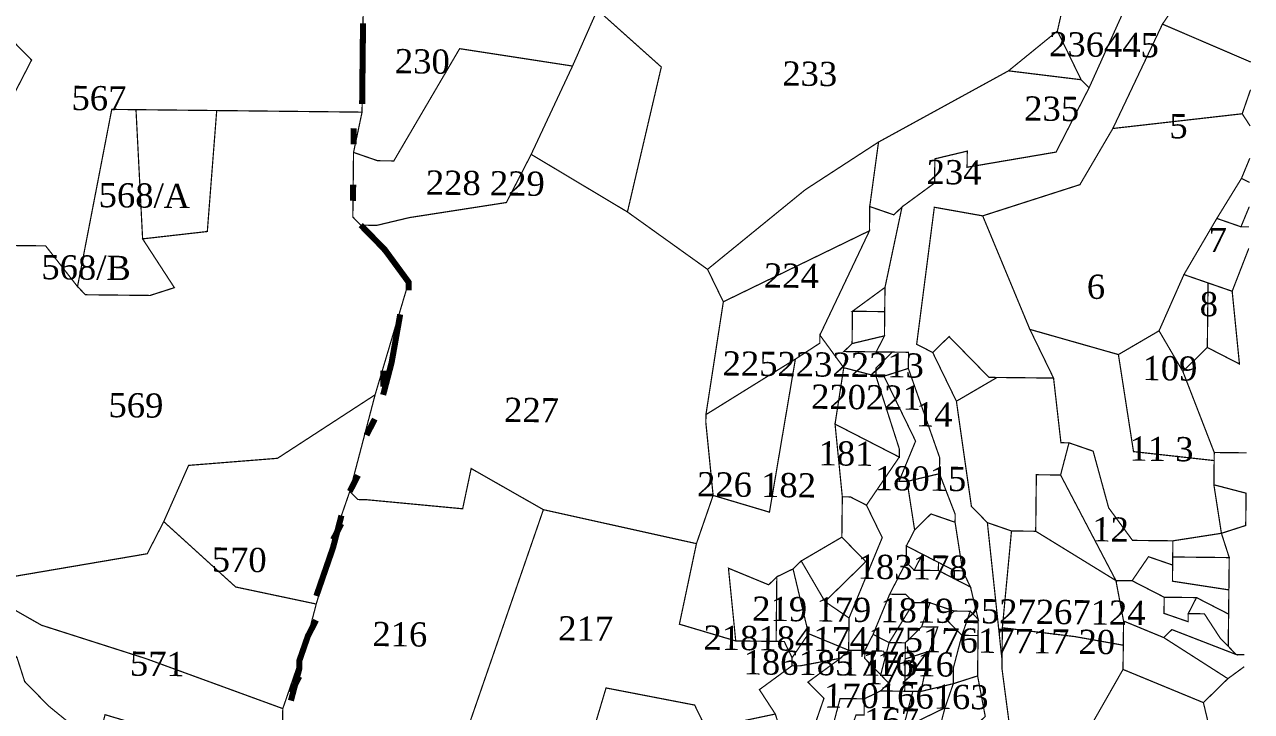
# Model space of a CAD drawing. Header units: metres. Extents: x 294533 to 301305, y 1963486 to 1977426.
# Drawn here: x 300622 to 301233, y 1967474 to 1967816 of the extents above; entities that cross this region are included whole.
import ezdxf

# ---------------------------------------------------------------- set-up
doc = ezdxf.new("R2010")
doc.units = ezdxf.units.M
for name, color, linetype in [('SURVEY NO.', 7, 'Continuous'), ('SURVEY PLOT BOUNDARY', 35, 'Continuous'), ('VILLAGE BOUNDARY', 212, 'Continuous')]:
    doc.layers.add(name, color=color, linetype=linetype)
doc.styles.get("Standard").update_dxf_attribs({"font": 'times.ttf'})

# ---------------------------------------------------------------- blocks, each defined once
blk = doc.blocks.new('45')
at = {"layer": 'SURVEY PLOT BOUNDARY', "lineweight": 18, "const_width": 0.603}
for points in [[(301100.18, 1967471.83), (301096.38, 1967491.97), (301096.69, 1967520.11), (301092.85, 1967536.23), (301088.92, 1967544.31), (301085.17, 1967568.48), (301085.21, 1967572.5), (301077.4, 1967592.68), (301077.48, 1967600.72), (301061.9, 1967645.11), (301061.99, 1967653.15), (301045.91, 1967653.33), (301050.02, 1967661.32), (301050.28, 1967685.44), (301058.77, 1967725.55), (301074.97, 1967737.43), (301075.11, 1967749.48), (301091.23, 1967753.33), (301091.14, 1967745.29), (301135.43, 1967752.84), (301151.86, 1967784.82), (301180.71, 1967848.82)], [(301204.73, 1967840.51), (301188.39, 1967816.57), (301163.7, 1967764.59), (301147.31, 1967736.63), (301098.91, 1967721.08), (301074.84, 1967725.37), (301066.05, 1967657.13), (301074.04, 1967653.02), (301085.83, 1967628.77), (301093.29, 1967576.43), (301101.24, 1967568.3), (301108.53, 1967499.88), (301108.48, 1967495.86), (301112.19, 1967467.68)], [(301212.62, 1967462.55), (301208.77, 1967478.67), (301220.96, 1967490.6), (301229.07, 1967496.54), (301220.96, 1967490.6), (301189.03, 1967511.05), (301193.1, 1967515.03), (301225.12, 1967502.61), (301229.13, 1967502.57), (301225.12, 1967502.61), (301221.14, 1967506.68), (301221.63, 1967550.89), (301217.74, 1967562.99), (301229.84, 1967566.88), (301230.02, 1967582.96), (301213.99, 1967587.15), (301214.17, 1967603.23), (301230.24, 1967603.05), (301214.17, 1967603.23), (301198.54, 1967643.6), (301210.73, 1967655.53), (301226.71, 1967647.31), (301223.09, 1967683.53), (301231.37, 1967704.88), (301223.09, 1967683.53), (301199.07, 1967691.84), (301215.45, 1967719.8), (301227.47, 1967715.64), (301231.49, 1967715.6), (301227.47, 1967715.64), (301231.6, 1967725.65), (301227.47, 1967715.64), (301215.45, 1967719.8), (301227.73, 1967739.76), (301231.73, 1967737.71), (301227.73, 1967739.76), (301231.86, 1967749.76), (301227.73, 1967739.76), (301215.45, 1967719.8), (301199.07, 1967691.84), (301186.7, 1967663.83), (301166.47, 1967652), (301122.4, 1967664.54), (301098.91, 1967721.08), (301147.31, 1967736.63), (301163.7, 1967764.59), (301228.09, 1967771.92), (301232.04, 1967765.84), (301228.09, 1967771.92), (301232.24, 1967783.93), (301228.09, 1967771.92), (301163.7, 1967764.59), (301188.39, 1967816.57), (301232.39, 1967797.66), (301188.39, 1967816.57), (301204.73, 1967840.51)], [(300790.57, 1967824.98), (300789.99, 1967772.73), (300781.95, 1967772.82), (300717.65, 1967773.53), (300677.47, 1967773.97), (300665.41, 1967774.11), (300648.36, 1967685.86), (300632.5, 1967706.13), (300584.28, 1967706.66)], [(300617.27, 1967782.68), (300625.49, 1967798.67), (300609.59, 1967814.92)], [(300584.28, 1967706.66), (300632.5, 1967706.13), (300648.36, 1967685.86), (300652.33, 1967681.79), (300684.48, 1967681.44), (300696.58, 1967685.32), (300680.77, 1967709.62), (300712.97, 1967713.28), (300717.65, 1967773.53), (300781.95, 1967772.82), (300789.99, 1967772.73), (300785.75, 1967752.68), (300785.4, 1967720.52), (300789.37, 1967716.46), (300813.17, 1967688.06), (300796.48, 1967631.96), (300747.9, 1967600.34), (300703.65, 1967596.81), (300691.28, 1967568.8), (300683.06, 1967552.81), (300638.77, 1967545.26), (300594.47, 1967537.71)], [(300750.45, 1967467.65), (300750.54, 1967475.69), (300758.84, 1967499.72), (300763, 1967511.73), (300767.19, 1967527.77), (300775.54, 1967555.81), (300779.74, 1967571.85), (300783.89, 1967583.86), (300787.86, 1967579.8), (300791.88, 1967579.75), (300840.06, 1967575.2), (300844.3, 1967595.25), (300880.25, 1967574.76), (300813.82, 1967382.53)]]:
    blk.add_lwpolyline(points, dxfattribs=at)
for points in [[(300940.33, 1967919.81), (300960.16, 1967895.47), (300976.37, 1967907.35), (301032.45, 1967890.65), (301144.76, 1967869.31), (301148.78, 1967869.27), (301136.1, 1967813.13), (301111.76, 1967793.3), (301047.06, 1967757.83), (301010.63, 1967734.12), (300961.96, 1967694.45), (300922.08, 1967723.03), (300938.95, 1967795.21), (300907.11, 1967823.7), (300911.13, 1967823.65), (300927.74, 1967871.71), (300928.18, 1967911.9)], [(301148.78, 1967869.27), (301180.71, 1967848.82), (301151.86, 1967784.82), (301147.89, 1967788.88), (301136.1, 1967813.13)], [(300907.11, 1967823.7), (300894.75, 1967795.69), (300838.57, 1967804.35), (300805.8, 1967748.44), (300797.76, 1967748.53), (300785.75, 1967752.68), (300789.99, 1967772.73), (300790.57, 1967824.98), (300790.61, 1967829), (300790.75, 1967841.06), (300790.79, 1967845.08), (300790.92, 1967857.14), (300790.97, 1967861.16), (300794.99, 1967861.11), (300843.08, 1967848.52)], [(300938.95, 1967795.21), (300922.08, 1967723.03), (300874.17, 1967751.7), (300894.75, 1967795.69), (300907.11, 1967823.7)], [(300525.15, 1967811.83), (300601.55, 1967815.01), (300609.59, 1967814.92), (300625.49, 1967798.67), (300617.27, 1967782.68), (300605.04, 1967766.73), (300600.66, 1967734.62), (300596.51, 1967722.61), (300580.35, 1967714.75), (300568.29, 1967714.88), (300532.12, 1967715.28), (300520.07, 1967715.41), (300512.12, 1967723.54), (300504.26, 1967739.71), (300500.24, 1967739.75), (300500.59, 1967771.91), (300508.76, 1967783.88), (300504.92, 1967800), (300501.04, 1967812.1)], [(301111.76, 1967793.3), (301136.1, 1967813.13), (301147.89, 1967788.88)], [(300874.17, 1967751.7), (300861.84, 1967727.72), (300813.53, 1967720.21), (300797.41, 1967716.37), (300793.39, 1967716.41), (300789.37, 1967716.46), (300785.4, 1967720.52), (300785.75, 1967752.68), (300797.76, 1967748.53), (300805.8, 1967748.44), (300838.57, 1967804.35), (300894.75, 1967795.69)], [(301147.89, 1967788.88), (301151.86, 1967784.82), (301135.43, 1967752.84), (301091.14, 1967745.29), (301091.23, 1967753.33), (301075.11, 1967749.48), (301074.97, 1967737.43), (301058.77, 1967725.55), (301054.7, 1967721.57), (301042.69, 1967725.72), (301047.06, 1967757.83), (301111.76, 1967793.3)], [(300680.77, 1967709.62), (300696.58, 1967685.32), (300684.48, 1967681.44), (300652.33, 1967681.79), (300648.36, 1967685.86), (300665.41, 1967774.11), (300677.47, 1967773.97)], [(300717.65, 1967773.53), (300712.97, 1967713.28), (300680.77, 1967709.62), (300677.47, 1967773.97)], [(301042.69, 1967725.72), (301042.56, 1967713.66), (300969.82, 1967678.29), (300961.96, 1967694.45), (301010.63, 1967734.12), (301047.06, 1967757.83)], [(300961.12, 1967618.08), (300964.74, 1967581.86), (300956.43, 1967557.84), (300880.25, 1967574.76), (300844.3, 1967595.25), (300840.06, 1967575.2), (300791.88, 1967579.75), (300787.86, 1967579.8), (300783.89, 1967583.86), (300796.48, 1967631.96), (300813.17, 1967688.06), (300789.37, 1967716.46), (300793.39, 1967716.41), (300797.41, 1967716.37), (300813.53, 1967720.21), (300861.84, 1967727.72), (300874.17, 1967751.7), (300922.08, 1967723.03), (300961.96, 1967694.45), (300969.82, 1967678.29), (300961.16, 1967622.1)], [(301058.77, 1967725.55), (301050.28, 1967685.44), (301034.08, 1967673.56), (301033.9, 1967657.48), (301029.83, 1967653.51), (301045.91, 1967653.33), (301053.95, 1967653.24), (301045.82, 1967645.29), (301045.78, 1967641.27), (301029.75, 1967645.47), (301017.87, 1967661.68), (301042.56, 1967713.66), (301042.69, 1967725.72), (301054.7, 1967721.57)], [(301122.4, 1967664.54), (301134.19, 1967640.29), (301106.06, 1967640.6), (301102.04, 1967640.65), (301082.17, 1967660.97), (301074.04, 1967653.02), (301066.05, 1967657.13), (301074.84, 1967725.37), (301098.91, 1967721.08)], [(300969.82, 1967678.29), (301042.56, 1967713.66), (301017.87, 1967661.68), (301017.82, 1967657.66), (301005.68, 1967649.75), (300961.16, 1967622.1)], [(301211.08, 1967687.68), (301210.73, 1967655.53), (301198.54, 1967643.6), (301186.7, 1967663.83), (301199.07, 1967691.84)], [(301223.09, 1967683.53), (301226.71, 1967647.31), (301210.73, 1967655.53), (301211.08, 1967687.68)], [(301050.28, 1967685.44), (301050.15, 1967673.38), (301034.08, 1967673.56)], [(301034.08, 1967673.56), (301050.15, 1967673.38), (301050.02, 1967661.32), (301033.9, 1967657.48)], [(301166.47, 1967652), (301173.98, 1967603.67), (301214.12, 1967599.21), (301213.99, 1967587.15), (301217.74, 1967562.99), (301193.59, 1967559.24), (301173.49, 1967559.46), (301161.61, 1967575.67), (301153.89, 1967603.9), (301141.87, 1967608.05), (301137.86, 1967608.09), (301134.19, 1967640.29), (301122.4, 1967664.54)], [(301166.47, 1967652), (301186.7, 1967663.83), (301198.54, 1967643.6), (301214.17, 1967603.23), (301214.12, 1967599.21), (301173.98, 1967603.67)], [(301005.68, 1967649.75), (301017.82, 1967657.66), (301017.87, 1967661.68), (301029.75, 1967645.47), (301025.42, 1967617.37), (301029.04, 1967581.16), (301028.81, 1967561.06), (301008.59, 1967549.22), (301004.52, 1967545.25), (300996.44, 1967541.32), (300992.38, 1967537.34), (300972.37, 1967545.6), (300975.99, 1967509.38), (300947.95, 1967517.73), (300956.43, 1967557.84), (300964.74, 1967581.86), (300992.78, 1967573.52)], [(301033.9, 1967657.48), (301050.02, 1967661.32), (301045.91, 1967653.33), (301029.83, 1967653.51)], [(301106.06, 1967640.6), (301085.83, 1967628.77), (301074.04, 1967653.02), (301082.17, 1967660.97), (301102.04, 1967640.65)], [(301061.9, 1967645.11), (301049.8, 1967641.23), (301065.52, 1967608.89), (301057.26, 1967588.88), (301061.28, 1967588.84), (301065.03, 1967564.68), (301060.92, 1967556.68), (301060.83, 1967548.64), (301052.62, 1967532.66), (301044.36, 1967512.65), (301040.25, 1967504.65), (301032.21, 1967504.74), (301032.39, 1967520.82), (301048.91, 1967560.84), (301041.05, 1967577), (301057.39, 1967600.94), (301057.43, 1967604.96), (301045.78, 1967641.27), (301045.82, 1967645.29), (301053.95, 1967653.24), (301061.99, 1967653.15)], [(300961.16, 1967622.1), (301005.68, 1967649.75), (300992.78, 1967573.52), (300964.74, 1967581.86), (300961.12, 1967618.08)], [(301029.75, 1967645.47), (301045.78, 1967641.27), (301057.43, 1967604.96), (301057.39, 1967600.94), (301025.42, 1967617.37)], [(301077.4, 1967592.68), (301061.28, 1967588.84), (301057.26, 1967588.88), (301065.52, 1967608.89), (301049.8, 1967641.23), (301061.9, 1967645.11), (301077.48, 1967600.72)], [(301134.19, 1967640.29), (301137.86, 1967608.09), (301141.87, 1967608.05), (301137.68, 1967592.02), (301125.62, 1967592.15), (301125.31, 1967564.01), (301113.25, 1967564.15), (301101.24, 1967568.3), (301093.29, 1967576.43), (301085.83, 1967628.77), (301106.06, 1967640.6)], [(300783.89, 1967583.86), (300779.74, 1967571.85), (300775.54, 1967555.81), (300767.19, 1967527.77), (300727.09, 1967536.25), (300691.28, 1967568.8), (300703.65, 1967596.81), (300747.9, 1967600.34), (300796.48, 1967631.96)], [(301025.42, 1967617.37), (301057.39, 1967600.94), (301041.05, 1967577), (301033.06, 1967581.11), (301029.04, 1967581.16)], [(301137.68, 1967592.02), (301141.87, 1967608.05), (301153.89, 1967603.9), (301161.61, 1967575.67), (301173.49, 1967559.46), (301193.59, 1967559.24), (301193.5, 1967551.2), (301193.45, 1967547.18), (301181.44, 1967551.33), (301173.27, 1967539.36), (301165.23, 1967539.45)], [(301061.28, 1967588.84), (301077.4, 1967592.68), (301085.21, 1967572.5), (301085.17, 1967568.48), (301073.15, 1967572.63), (301065.03, 1967564.68)], [(301137.68, 1967592.02), (301165.23, 1967539.45), (301125.31, 1967564.01), (301125.62, 1967592.15)], [(301213.99, 1967587.15), (301230.02, 1967582.96), (301229.84, 1967566.88), (301217.74, 1967562.99)], [(301041.05, 1967577), (301048.91, 1967560.84), (301032.39, 1967520.82), (301020.42, 1967528.99), (301040.74, 1967548.87), (301028.81, 1967561.06), (301029.04, 1967581.16), (301033.06, 1967581.11)], [(300956.43, 1967557.84), (300947.95, 1967517.73), (300975.99, 1967509.38), (300996.09, 1967509.16), (301000.11, 1967509.12), (301004.04, 1967501.03), (301003.99, 1967497.01), (300987.78, 1967485.13), (300995.69, 1967472.98), (300959.43, 1967465.34), (300959.47, 1967469.36), (300955.54, 1967477.45), (300911.43, 1967485.97), (300903.08, 1967457.93), (300886.43, 1967405.85), (300846.1, 1967394.24), (300813.82, 1967382.53), (300880.25, 1967574.76)], [(301065.03, 1967564.68), (301073.15, 1967572.63), (301085.17, 1967568.48), (301088.92, 1967544.31), (301084.9, 1967544.36), (301076.91, 1967548.47), (301068.91, 1967552.58), (301060.92, 1967556.68)], [(300767.19, 1967527.77), (300763, 1967511.73), (300758.84, 1967499.72), (300750.54, 1967475.69), (300682.49, 1967500.56), (300630.42, 1967517.22), (300594.47, 1967537.71), (300638.77, 1967545.26), (300683.06, 1967552.81), (300691.28, 1967568.8), (300727.09, 1967536.25)], [(301113.25, 1967564.15), (301108.7, 1967515.96), (301108.53, 1967499.88), (301101.24, 1967568.3)], [(301008.59, 1967549.22), (301028.81, 1967561.06), (301040.74, 1967548.87), (301020.42, 1967528.99)], [(301125.31, 1967564.01), (301165.23, 1967539.45), (301169.03, 1967519.31), (301168.9, 1967507.25), (301144.83, 1967511.54), (301108.7, 1967515.96), (301113.25, 1967564.15)], [(301193.59, 1967559.24), (301217.74, 1967562.99), (301221.63, 1967550.89), (301193.5, 1967551.2)], [(301060.92, 1967556.68), (301068.91, 1967552.58), (301064.81, 1967544.58), (301060.83, 1967548.64)], [(301008.59, 1967549.22), (301020.42, 1967528.99), (301032.39, 1967520.82), (301032.21, 1967504.74), (301012.21, 1967513), (301004.52, 1967545.25)], [(301060.83, 1967548.64), (301064.81, 1967544.58), (301076.86, 1967544.45), (301084.86, 1967540.34), (301092.85, 1967536.23), (301096.69, 1967520.11), (301092.72, 1967524.17), (301084.68, 1967524.26), (301072.67, 1967528.41), (301064.63, 1967528.5), (301060.65, 1967532.57), (301052.62, 1967532.66)], [(301068.91, 1967552.58), (301076.91, 1967548.47), (301076.86, 1967544.45), (301064.81, 1967544.58)], [(301076.91, 1967548.47), (301084.9, 1967544.36), (301084.86, 1967540.34), (301076.86, 1967544.45)], [(301193.45, 1967547.18), (301193.41, 1967543.16), (301193.36, 1967539.14), (301221.45, 1967534.81), (301221.32, 1967522.75), (301205.33, 1967530.97), (301193.28, 1967531.1), (301189.26, 1967531.15), (301173.27, 1967539.36), (301181.44, 1967551.33)], [(301221.63, 1967550.89), (301221.45, 1967534.81), (301193.36, 1967539.14), (301193.41, 1967543.16), (301193.45, 1967547.18), (301193.5, 1967551.2)], [(300996.44, 1967541.32), (300996.09, 1967509.16), (300975.99, 1967509.38), (300972.37, 1967545.6), (300992.38, 1967537.34)], [(301004.52, 1967545.25), (301012.21, 1967513), (301004.04, 1967501.03), (301000.11, 1967509.12), (300996.09, 1967509.16), (300996.44, 1967541.32)], [(301084.9, 1967544.36), (301088.92, 1967544.31), (301092.85, 1967536.23), (301084.86, 1967540.34)], [(300750.54, 1967475.69), (300750.45, 1967467.65), (300746.21, 1967447.6), (300662.08, 1967472.65), (300657.89, 1967456.61), (300653.91, 1967460.68), (300633.99, 1967476.98), (300622.07, 1967489.17), (300618.19, 1967501.27), (300594.29, 1967521.63), (300594.47, 1967537.71), (300630.42, 1967517.22), (300682.49, 1967500.56)], [(301173.27, 1967539.36), (301189.26, 1967531.15), (301189.17, 1967523.11), (301201.18, 1967518.96), (301201.22, 1967522.98), (301209.26, 1967522.89), (301217.17, 1967510.74), (301221.14, 1967506.68), (301225.12, 1967502.61), (301193.1, 1967515.03), (301189.03, 1967511.05), (301169.03, 1967519.31), (301165.23, 1967539.45)], [(301052.62, 1967532.66), (301060.65, 1967532.57), (301064.63, 1967528.5), (301052.35, 1967508.54), (301044.36, 1967512.65)], [(301189.26, 1967531.15), (301193.28, 1967531.1), (301205.33, 1967530.97), (301201.22, 1967522.98), (301201.18, 1967518.96), (301189.17, 1967523.11)], [(301205.33, 1967530.97), (301221.32, 1967522.75), (301221.14, 1967506.68), (301217.17, 1967510.74), (301209.26, 1967522.89), (301201.22, 1967522.98)], [(301064.63, 1967528.5), (301072.67, 1967528.41), (301068.51, 1967516.4), (301060.39, 1967508.45), (301052.35, 1967508.54)], [(301072.67, 1967528.41), (301084.68, 1967524.26), (301080.62, 1967520.29), (301088.56, 1967512.16), (301084.37, 1967496.13), (301084.28, 1967488.09), (301068.16, 1967484.24), (301072.4, 1967504.3), (301076.55, 1967516.31), (301068.51, 1967516.4)], [(301084.68, 1967524.26), (301092.72, 1967524.17), (301088.56, 1967512.16), (301080.62, 1967520.29)], [(301092.72, 1967524.17), (301096.69, 1967520.11), (301096.6, 1967512.07), (301088.56, 1967512.16)], [(301169.03, 1967519.31), (301189.03, 1967511.05), (301220.96, 1967490.6), (301208.77, 1967478.67), (301168.76, 1967495.19), (301168.9, 1967507.25)], [(301012.21, 1967513), (301032.21, 1967504.74), (301028.15, 1967500.77), (301008.01, 1967496.97), (301003.99, 1967497.01), (301004.04, 1967501.03)], [(301052.35, 1967508.54), (301048.15, 1967492.51), (301040.21, 1967500.63), (301040.25, 1967504.65), (301044.36, 1967512.65)], [(301060.39, 1967508.45), (301068.51, 1967516.4), (301076.55, 1967516.31), (301072.4, 1967504.3), (301060.3, 1967500.41)], [(301088.56, 1967512.16), (301096.6, 1967512.07), (301096.38, 1967491.97), (301084.28, 1967488.09), (301084.37, 1967496.13)], [(301168.9, 1967507.25), (301168.76, 1967495.19), (301148.27, 1967459.24), (301112.19, 1967467.68), (301108.48, 1967495.86), (301108.53, 1967499.88), (301108.7, 1967515.96), (301144.83, 1967511.54)], [(301032.21, 1967504.74), (301040.25, 1967504.65), (301040.21, 1967500.63), (301048.15, 1967492.51), (301052.13, 1967488.44), (301048.07, 1967484.47), (301039.98, 1967480.54), (301027.93, 1967480.67), (301023.73, 1967464.64), (301015.74, 1967468.74), (301019.89, 1967480.76), (301011.94, 1967488.88), (301028.15, 1967500.77)], [(301052.35, 1967508.54), (301060.39, 1967508.45), (301060.3, 1967500.41), (301060.12, 1967484.33), (301048.07, 1967484.47), (301052.13, 1967488.44), (301048.15, 1967492.51)], [(301060.3, 1967500.41), (301072.4, 1967504.3), (301068.16, 1967484.24), (301064.14, 1967484.29), (301060.12, 1967484.33)], [(300549.82, 1967498.01), (300569.87, 1967493.76), (300618.19, 1967501.27), (300622.07, 1967489.17), (300633.99, 1967476.98), (300653.91, 1967460.68), (300657.89, 1967456.61), (300669.81, 1967444.42), (300645.65, 1967440.67), (300613.55, 1967445.04), (300541.47, 1967469.96), (300541.56, 1967478)], [(301003.99, 1967497.01), (301008.01, 1967496.97), (301028.15, 1967500.77), (301011.94, 1967488.88), (301019.89, 1967480.76), (301015.74, 1967468.74), (301007.61, 1967460.79), (301003.55, 1967456.82), (300999.57, 1967460.88), (300995.69, 1967472.98), (300987.78, 1967485.13)], [(301084.28, 1967488.09), (301096.38, 1967491.97), (301100.18, 1967471.83), (301092.05, 1967463.88), (301079.86, 1967451.96), (301075.93, 1967460.04), (301080.13, 1967476.07)], [(301208.77, 1967478.67), (301212.62, 1967462.55), (301204.4, 1967446.56), (301188.15, 1967430.66), (301176.18, 1967438.83), (301160.19, 1967447.05), (301148.23, 1967455.22), (301148.27, 1967459.24), (301168.76, 1967495.19)], [(300959.43, 1967465.34), (300959.39, 1967461.33), (300903.08, 1967457.93), (300911.43, 1967485.97), (300955.54, 1967477.45), (300959.47, 1967469.36)], [(301068.16, 1967484.24), (301084.28, 1967488.09), (301080.13, 1967476.07), (301063.96, 1967468.21), (301059.94, 1967468.26), (301064.14, 1967484.29)], [(301039.98, 1967480.54), (301039.89, 1967472.5), (301035.88, 1967472.54), (301031.72, 1967460.53), (301023.64, 1967456.6), (301007.39, 1967440.7), (301003.42, 1967444.76), (300999.4, 1967444.8), (301003.55, 1967456.82), (301007.61, 1967460.79), (301015.74, 1967468.74), (301023.73, 1967464.64), (301027.93, 1967480.67)], [(301048.07, 1967484.47), (301060.12, 1967484.33), (301064.14, 1967484.29), (301059.94, 1967468.26), (301043.83, 1967464.41), (301031.72, 1967460.53), (301035.88, 1967472.54), (301039.89, 1967472.5), (301039.98, 1967480.54)], [(301059.94, 1967468.26), (301063.96, 1967468.21), (301080.13, 1967476.07), (301075.93, 1967460.04), (301063.83, 1967456.15), (301055.75, 1967452.22), (301047.67, 1967448.29), (301043.78, 1967460.39), (301043.83, 1967464.41)]]:
    blk.add_lwpolyline(points, close=True, dxfattribs=at)
at = {"layer": 'VILLAGE BOUNDARY', "lineweight": 50, "const_width": 3.01}
for points in [[(300790.04, 1967776.75), (300790.21, 1967792.83), (300790.48, 1967816.95)], [(300790.17, 1967788.81), (300790.08, 1967780.77)], [(300785.88, 1967764.74), (300785.8, 1967756.7)], [(300785.49, 1967728.56), (300785.57, 1967736.6)], [(300789.37, 1967716.46), (300801.29, 1967704.27), (300813.17, 1967688.06), (300813.13, 1967684.04)], [(300797.32, 1967708.33), (300793.35, 1967712.39)], [(300800.5, 1967631.92), (300804.69, 1967647.95), (300808.98, 1967672.02)], [(300800.63, 1967643.98), (300800.54, 1967635.94)], [(300796.34, 1967619.9), (300792.24, 1967611.91)], [(300783.89, 1967583.86), (300788, 1967591.86)], [(300779.74, 1967571.85), (300775.54, 1967555.81), (300767.24, 1967531.79)], [(300775.58, 1967559.83), (300779.69, 1967567.83)], [(300754.6, 1967479.67), (300758.8, 1967495.7), (300758.84, 1967499.72), (300763, 1967511.73), (300767.1, 1967519.73)], [(300758.76, 1967491.68), (300754.65, 1967483.68)]]:
    blk.add_lwpolyline(points, dxfattribs=at)
at = {"layer": 'SURVEY NO.', "attachment_point": 7, "rotation": 359.36762}
for s, insert, char_height in [('236445', (301131.94, 1967800.43), 12.058), ('230', (300806.28, 1967791.96), 12.058), ('233', (300999.14, 1967785.81), 12.058), ('567', (300645.31, 1967773.64), 12.058), ('235', (301119.53, 1967768.4), 12.058), ('5', (301191.78, 1967759.57), 12.06), ('234', (301070.95, 1967736.78), 12.058), ('228 229', (300821.69, 1967731.49), 12.058), ('568/A', (300658.84, 1967725.25), 12.058), ('7', (301211.25, 1967703.07), 12.06), ('568/B', (300630.31, 1967689.38), 12.058), ('224', (300989.99, 1967685.41), 12.058), ('6', (301150.7, 1967679.62), 12.06), ('8', (301206.88, 1967670.96), 12.06), ('22522322213', (300969.41, 1967641.42), 12.0581), ('109', (301178.39, 1967639.12), 12.058), ('569', (300663.72, 1967620.68), 12.058), ('220221', (301013.44, 1967624.86), 12.058), ('227', (300860.64, 1967618.5), 12.058), ('14', (301065.6, 1967616.24), 12.058), ('181', (301017.15, 1967596.68), 12.058), ('11 3', (301171.92, 1967598.99), 12.058), ('18015', (301045.15, 1967584.31), 12.058), ('226 182', (300956.69, 1967581.26), 12.058), ('12', (301153.39, 1967558.99), 12.058), ('570', (300715.12, 1967543.73), 12.058), ('183178', (301036.62, 1967540.18), 12.058), ('219 179 1819 2527267124', (300984.14, 1967519.27), 12.0581), ('216', (300795.09, 1967506.67), 12.058), ('217', (300887.57, 1967509.67), 12.058), ('21818417417517617717 20', (300959.87, 1967504.85), 12.0581), ('186185 17316', (300979.83, 1967492.57), 12.0581), ('571', (300674.35, 1967491.92), 12.058), ('17164', (301028.05, 1967492.04), 12.058), ('172', (301040.06, 1967487.88), 12.058), ('170166163', (301019.84, 1967476.05), 12.058), ('167', (301039.8, 1967463.77), 12.058)]:
    blk.add_mtext(s, dxfattribs=dict(at, insert=insert, char_height=char_height))

msp = doc.modelspace()

# ---------------------------------------------------------------- block references
msp.add_blockref('45', (0, 0))

doc.saveas('drawing.dxf')
